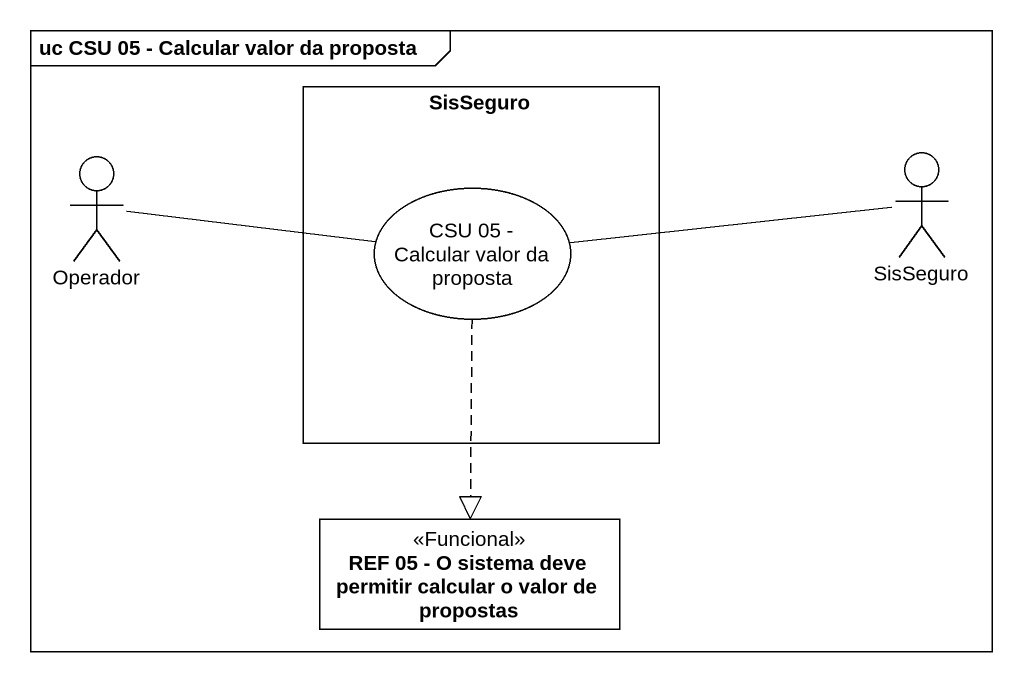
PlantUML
@startuml
mainframe uc CSU 05 - Calcular valor da proposta
allowmixing
hide circle
hide empty members
actor Operador
rectangle SisSeguro {
  usecase "CSU 05 - Calcular valor da proposta" as CSU_05_Calcular_valor_da
}
actor "SisSeguro" as SisSeguro_2
class "REF 05 - O sistema deve permitir calcular o valor de propostas" as REF_05_O_sistema_deve <<Funcional>>
Operador -right- CSU_05_Calcular_valor_da
Operador -right- CSU_05_Calcular_valor_da
SisSeguro_2 -left- CSU_05_Calcular_valor_da
CSU_05_Calcular_valor_da ..|> REF_05_O_sistema_deve
@enduml
